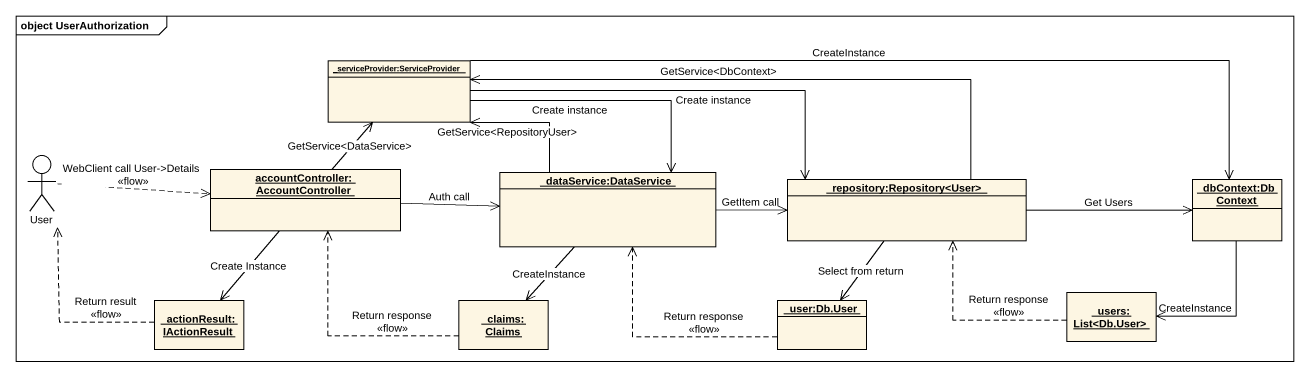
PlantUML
@startuml
mainframe object UserAuthorization
allowmixing
hide circle
hide empty members
object "_serviceProvider:ServiceProvider" as serviceProvider
actor User
object "accountController: AccountController" as accountController
object "_dataService:DataService" as dataService_DataService
object "_repository:Repository<User>" as repository_Repository_User
object "_dbContext:DbContext" as dbContext_DbContext
object "_actionResult: IActionResult" as actionResult_IActionResult
object "_claims: Claims" as claims_Claims
object "_user:Db.User" as user_Db_User
object "_users:List<Db.User>" as users_List_Db_User
serviceProvider -right-> dataService_DataService : Create instance
serviceProvider -right-> repository_Repository_User : Create instance
serviceProvider -right-> dbContext_DbContext : CreateInstance
User .right.> accountController : WebClient call User->Details\n<<flow>>
accountController -up-> serviceProvider : GetService<DataService>
accountController -right-> dataService_DataService : Auth call
accountController --> actionResult_IActionResult : Create Instance
dataService_DataService -left-> serviceProvider : GetService<RepositoryUser>
dataService_DataService -right-> repository_Repository_User : GetItem call
dataService_DataService --> claims_Claims : CreateInstance
repository_Repository_User -left-> serviceProvider : GetService<DbContext>
repository_Repository_User -right-> dbContext_DbContext : Get Users
repository_Repository_User --> user_Db_User : Select from return
dbContext_DbContext --> users_List_Db_User : CreateInstance
actionResult_IActionResult .up.> User : Return result\n<<flow>>
claims_Claims .up.> accountController : Return response\n<<flow>>
user_Db_User .left.> dataService_DataService : Return response\n<<flow>>
users_List_Db_User .left.> repository_Repository_User : Return response\n<<flow>>
@enduml
